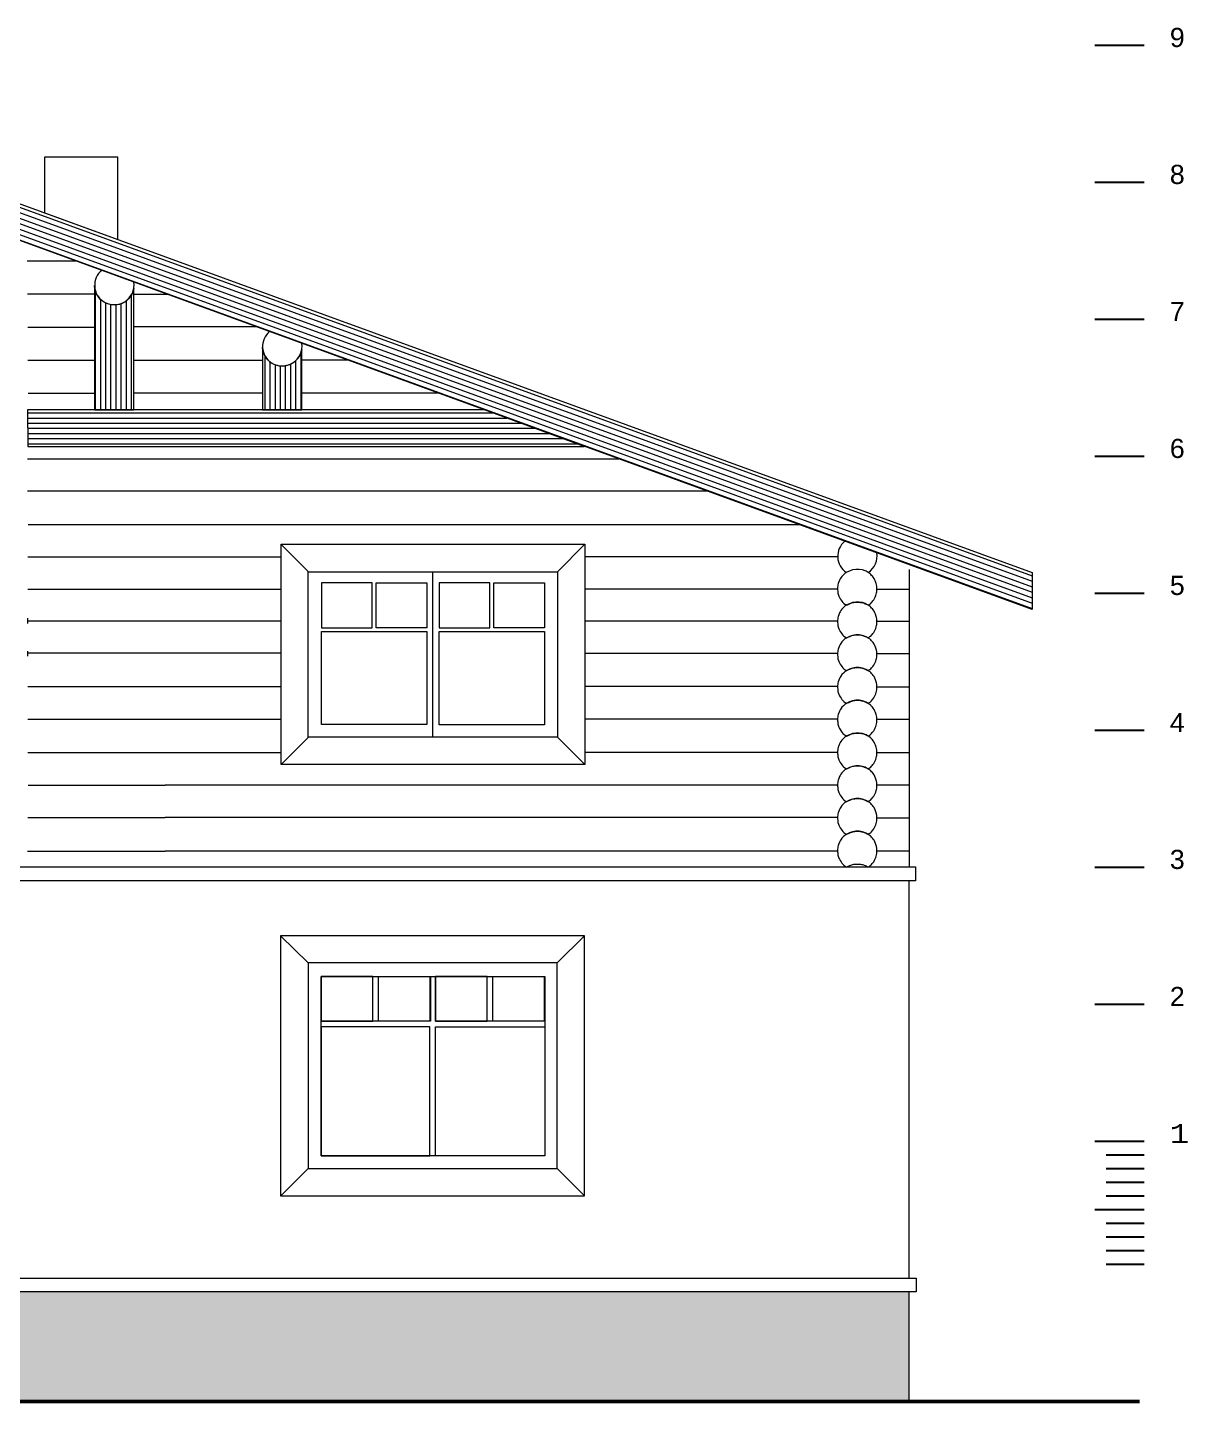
# Model space of a CAD drawing. Header units: millimetres. Extents: x 206455 to 265096, y 21531 to 53708.
# Drawn here: x 218692 to 227162, y 23045 to 33076 of the extents above; entities that cross this region are included whole.
import ezdxf

# ---------------------------------------------------------------- set-up
doc = ezdxf.new("R2010")
doc.units = ezdxf.units.MM
doc.layers.add('hatches', color=8, linetype='Continuous')
doc.layers.add('wall', color=5, linetype='Continuous')
doc.layers.add('txt', color=7, linetype='Continuous', lineweight=13)
doc.styles.get("Standard").update_dxf_attribs({"font": 'arial.ttf'})
pattern_1 = [(90, (328764.62, -335475.515), (37.5, 2e-14), [])]

msp = doc.modelspace()

# ---------------------------------------------------------------- hatches: boundary and pattern name
at = {"layer": 'wall', "linetype": 'Continuous', "lineweight": 0, "ltscale": 0.13}
h = msp.add_hatch(dxfattribs=at)
h.set_pattern_fill('ANSI31', color=253, scale=300, angle=335, style=0)
h.set_pattern_definition([(160, (328764.62, -335475.515), (12.8257554, 35.2384733), [])])
edge = h.paths.add_edge_path()
edge.add_line((217800, 31825), (217888, 32060))
edge.add_line((217888, 32060), (226027, 29098))
edge.add_line((226027, 29098), (226027, 28828))
edge.add_line((226027, 28828), (217800, 31825))
h = msp.add_hatch(dxfattribs=at)
h.set_pattern_fill('ANSI31', color=253, scale=300, angle=45, style=0)
h.set_pattern_definition(pattern_1)
edge = h.paths.add_edge_path()
edge.add_line((219470, 31170), (219463, 31148))
edge.add_line((219463, 31148), (219451, 31121))
edge.add_line((219451, 31121), (219430, 31094))
edge.add_line((219430, 31094), (219411, 31076))
edge.add_line((219411, 31076), (219387, 31063))
edge.add_line((219387, 31063), (219366, 31055))
edge.add_line((219366, 31055), (219347, 31051))
edge.add_line((219347, 31051), (219327, 31050))
edge.add_line((219327, 31050), (219305, 31051))
edge.add_line((219305, 31051), (219280, 31058))
edge.add_line((219280, 31058), (219259, 31066))
edge.add_line((219259, 31066), (219239, 31079))
edge.add_line((219239, 31079), (219224, 31092))
edge.add_line((219224, 31092), (219210, 31110))
edge.add_line((219210, 31110), (219196, 31132))
edge.add_line((219196, 31132), (219190, 31148))
edge.add_line((219190, 31148), (219186, 31164))
edge.add_line((219186, 31164), (219183, 31186))
edge.add_line((219183, 31186), (219183, 31193))
edge.add_line((219183, 31193), (219183, 30284))
edge.add_line((219183, 30284), (219470, 30284))
edge.add_line((219470, 30284), (219470, 31170))
h = msp.add_hatch(dxfattribs=at)
h.set_pattern_fill('ANSI31', color=253, scale=300, angle=45, style=0)
h.set_pattern_definition(pattern_1)
edge = h.paths.add_edge_path()
edge.add_line((220695, 30722), (220680, 30677))
edge.add_line((220680, 30677), (220662, 30654))
edge.add_line((220662, 30654), (220631, 30625))
edge.add_line((220631, 30625), (220605, 30613))
edge.add_line((220605, 30613), (220573, 30605))
edge.add_line((220573, 30605), (220554, 30603))
edge.add_line((220554, 30603), (220525, 30606))
edge.add_line((220525, 30606), (220493, 30616))
edge.add_line((220493, 30616), (220472, 30628))
edge.add_line((220472, 30628), (220448, 30649))
edge.add_line((220448, 30649), (220430, 30671))
edge.add_line((220430, 30671), (220419, 30694))
edge.add_line((220419, 30694), (220412, 30715))
edge.add_line((220412, 30715), (220409, 30740))
edge.add_line((220409, 30740), (220409, 30285))
edge.add_line((220409, 30285), (220695, 30285))
edge.add_line((220695, 30285), (220695, 30722))
h = msp.add_hatch(dxfattribs=at)
h.set_pattern_fill('ANSI31', color=253, scale=300, angle=135, style=0)
h.set_pattern_definition([(7e-15, (328764.62, -335475.515), (2e-14, -37.5), [])])
edge = h.paths.add_edge_path()
edge.add_line((222749, 30018), (222758, 30018))
edge.add_line((222758, 30018), (222029, 30284))
edge.add_line((222029, 30284), (218693, 30284))
edge.add_line((218693, 30284), (218695, 30018))
edge.add_line((218695, 30018), (222749, 30018))
h = msp.add_hatch(dxfattribs=at)
h.set_pattern_fill('GRAVEL', color=253, scale=600, angle=45, style=0)
h.set_pattern_definition([(273.0128, (74931.265, -346068.88), (424.265388, -7212.4889873), [80.7216, -7991.4528]), (229.9697, (74935.508, -346149.49), (4666.90889, 5515.4296513), [138.5208, -13713.555]), (177.5104, (74846.413, -346255.556), (8909.545185, -424.2716866), [97.6728, -9669.6192]), (312.2737, (74787.016, -346527.085), (-8061.0191202, 8909.5438786), [126.1428, -12488.1348]), (337.8337, (74871.868, -346620.424), (-7212.4918483, 2969.8427561), [123.693, -12245.6238]), (42.2737, (74986.42, -346667.093), (-8909.5438786, -8061.0191202), [126.1428, -12488.1348]), (82.6942, (75079.758, -346582.24), (-1272.7993934, -9758.0726261), [166.8174, -16514.9094]), (117.2553, (75100.97, -346416.777), (-6363.9548655, 12303.6609599), [157.4928, -15591.7926]), (166.4296, (75028.846, -346276.77), (-8909.5468306, 2121.3147443), [126.57, -12530.4438]), (220.2364, (74905.81, -346247.07), (5091.1656336, 4242.644681), [144.4992, -7080.4578]), (267.3974, (74795.5, -346340.41), (-424.2705468, -9758.0733399), [186.8688, -18500.025]), (183.8141, (75211.28, -346111.307), (-5515.433004, -424.266459), [63.7806, -6314.3064]), (216.4692, (75147.64, -346115.55), (6363.963659, 4666.9006722), [121.3422, -12012.9066]), (270, (75050.06, -346187.67), (424.2642, -424.2642), [84.8526, -763.6752]), (248.1986, (74969.45, -346166.46), (1272.79153, 2969.848929), [45.6948, -4523.769]), (336.8014, (74952.48, -346208.89), (-1697.056353, 848.52829), [64.6218, -3166.4772]), (75.9638, (75011.88, -346234.34), (424.262176, 2121.320558), [104.9574, -3393.6138]), (206.5651, (75037.33, -346132.52), (1272.79171, 424.26493), [75.8946, -1821.4722]), (61.3895, (74706.405, -346454.96), (2969.8525067, 5515.430733), [106.32, -10525.707]), (115.3462, (74757.317, -346361.622), (2969.8514034, -6363.9599204), [89.1966, -8830.4448]), (338.1986, (74952.48, -346047.67), (-2969.848929, 1272.79153), [91.389, -4478.0748]), (28.6105, (75037.33, -346081.608), (-5515.430733, -2969.8525067), [106.32, -10525.707]), (24.444, (74969.45, -346718.004), (-2969.847565, -1272.794687), [102.528, -5023.8744]), (339.7751, (75062.787, -346675.578), (-6788.2232373, 2545.589178), [85.9068, -8504.7858]), (111.8014, (75380.985, -346467.69), (-1272.79153, 2969.848929), [91.389, -4478.0748]), (62.354, (75347.044, -346382.836), (-3818.3798075, -7212.4876922), [100.5786, -9957.2544]), (114.444, (75173.096, -346675.58), (1272.794687, -2969.847565), [51.264, -5075.1384]), (146.3099, (75355.53, -346493.14), (-2121.319658, 1272.79353), [30.594, -3028.8174]), (210.9638, (75330.07, -346476.17), (1697.05568, 848.529193), [123.693, -2350.17]), (231.009, (75224.008, -346539.813), (3818.3768023, 4666.9043606), [114.63, -11348.3538]), (348.6901, (75050.06, -346272.53), (-1272.792585, 424.263315), [86.5332, -2076.7974]), (38.1572, (75134.912, -346289.498), (8061.0204296, 6363.9573682), [151.0764, -14956.5378]), (105.9454, (75253.706, -346196.16), (1272.792358, -4666.9049305), [61.7736, -6115.6044]), (135, (75236.74, -346136.76), (-848.5281, 1e-13), [36, -564]), (165.2564, (75202.794, -346535.57), (4666.9036284, -1272.7954174), [83.3544, -8252.112]), (93.0128, (75122.184, -346514.358), (-424.265388, 7212.4889873), [161.4432, -7910.7312]), (45, (75113.7, -346353.14), (6e-14, 848.5281), [156, -444]), (10.3048, (75224.008, -346242.83), (-7212.490385, -1272.7861177), [94.8684, -9391.9644]), (299.0546, (75317.346, -346225.86), (1272.792307, -2121.32035), [87.3612, -4280.7048]), (252.646, (75359.772, -346302.226), (-3818.3715671, -12303.6594862), [142.239, -14081.6844]), (220.4261, (75317.346, -346437.99), (-5939.6949932, -5091.1712671), [150.4794, -14897.4444])])
h.paths.add_polyline_path([(225131, 23846), (212442, 23846), (212442, 23045), (225131, 23046)])

# ---------------------------------------------------------------- linework, layer by layer
at = {"layer": 'hatches', "color": 8}
for p, q in [((226486, 32947), (226846, 32947)), ((226486, 31947), (226846, 31947)), ((226486, 30947), (226846, 30947)), ((226486, 29947), (226846, 29947)), ((226486, 28947), (226846, 28947)), ((226486, 27947), (226846, 27947)), ((226486, 26947), (226846, 26947)), ((226486, 25947), (226846, 25947)), ((226486, 24947), (226846, 24947)), ((226568, 24847), (226846, 24847)), ((226568, 24747), (226846, 24747)), ((226568, 24647), (226846, 24647)), ((226568, 24547), (226846, 24547)), ((226486, 24447), (226846, 24447)), ((226568, 24347), (226846, 24347)), ((226568, 24247), (226846, 24247)), ((226568, 24147), (226846, 24147)), ((226568, 24047), (226846, 24047))]:
    msp.add_line(p, q, dxfattribs=at)
at = {"layer": 'wall', "color": 252, "linetype": 'Continuous', "lineweight": 5, "ltscale": 0.13}
for p, q in [((219055, 31369), (218690, 31369)), ((219180, 31130), (218692, 31130)), ((219719, 31127), (219472, 31127)), ((219177, 30885), (218694, 30885)), ((220373, 30890), (219467, 30890)), ((219178, 30645), (218696, 30645)), ((220409, 30644), (219475, 30644)), ((221034, 30646), (220692, 30646)), ((219178, 30403), (218698, 30403)), ((220407, 30406), (219469, 30406)), ((221689, 30406), (220697, 30406)), ((223010, 29925), (218693, 29925)), ((223660, 29690), (218693, 29690)), ((224331, 29445), (218698, 29445)), ((220547, 29209), (218696, 29209)), ((224608, 29211), (222761, 29211)), ((220547, 28974), (218696, 28974)), ((224606, 28976), (222761, 28976)), ((220547, 28741), (218696, 28741)), ((224605, 28741), (222761, 28741)), ((220547, 28508), (218698, 28508)), ((224605, 28507), (222770, 28507)), ((220547, 28263), (218696, 28263)), ((224602, 28265), (222765, 28265)), ((218696, 28026), (220547, 28026)), ((224607, 28026), (222765, 28026)), ((218696, 27782), (220545, 27782)), ((224607, 27782), (222764, 27782)), ((218698, 27545), (219698, 27545)), ((224607, 27545), (219698, 27545)), ((218696, 27308), (219697, 27308)), ((224606, 27308), (219697, 27308)), ((218693, 27063), (219699, 27063)), ((224607, 27063), (219699, 27063))]:
    msp.add_line(p, q, dxfattribs=at)
at = {"layer": 'wall', "color": 250, "linetype": 'Continuous', "lineweight": 15}
msp.add_line((225132, 26947), (225132, 29118), dxfattribs=at)
at = {"layer": 'wall', "color": 252, "linetype": 'Continuous', "lineweight": 5}
for p, q in [((224896, 28976), (225132, 28976)), ((224896, 28741), (225132, 28741)), ((224896, 28505), (225133, 28505)), ((224896, 28262), (225133, 28262)), ((224896, 28026), (225132, 28026)), ((224896, 27782), (225132, 27782)), ((224896, 27546), (225132, 27546)), ((224896, 27306), (225132, 27306)), ((224896, 27066), (225132, 27066))]:
    msp.add_line(p, q, dxfattribs=at)
at = {"layer": 'wall', "color": 250, "linetype": 'Continuous', "lineweight": 50, "ltscale": 0.13}
msp.add_line((206455, 23045), (226812, 23045), dxfattribs=at)
at = {"layer": 'wall', "color": 250, "linetype": 'Continuous', "lineweight": 15, "ltscale": 0.13}
for points in [[(218817, 31722), (219352, 31529), (219352, 32128), (218817, 32128)], [(220545, 29303), (222763, 29303), (222763, 27695), (220545, 27695)], [(220743, 29103), (222563, 29103), (222563, 27896), (220743, 27896)], [(221652, 29103), (222563, 29103), (222563, 27896), (221652, 27896)], [(220839, 28694), (221209, 28694), (221209, 29021), (220839, 29021)], [(221239, 29021), (221609, 29021), (221609, 28694), (221239, 28694)], [(221698, 28694), (222068, 28694), (222068, 29021), (221698, 29021)], [(222097, 29021), (222467, 29021), (222467, 28694), (222097, 28694)], [(220839, 28667), (221609, 28667), (221609, 27987), (220839, 27987)], [(221698, 28667), (222468, 28667), (222468, 27986), (221698, 27986)], [(212392, 26948), (225176, 26948), (225176, 26846), (212392, 26846)], [(225130, 26846), (212443, 26846), (212443, 23947), (225130, 23947)], [(222759, 26446), (220541, 26446), (220541, 24547), (222759, 24547)], [(222561, 26247), (220742, 26247), (220742, 24747), (222561, 24747)], [(220837, 26148), (222469, 26148), (222469, 24839), (220837, 24839)], [(221215, 26148), (220837, 26148), (220837, 25822), (221215, 25822)], [(220837, 26148), (221635, 26148), (221635, 25822), (220837, 25822)], [(221630, 25822), (221255, 25822), (221255, 26147), (221630, 26147)], [(221671, 26148), (222469, 26148), (222469, 25821), (221671, 25821)], [(222049, 26147), (221671, 26147), (221671, 25821), (222049, 25821)], [(222464, 25821), (222089, 25821), (222089, 26147), (222464, 26147)], [(221630, 25780), (220837, 25780), (220837, 24839), (221630, 24839)], [(221671, 25780), (222469, 25780), (222469, 24840), (221671, 24840)], [(212391, 23947), (225182, 23947), (225182, 23846), (212392, 23846)], [(225131, 23846), (212442, 23846), (212442, 23045), (225131, 23046)]]:
    msp.add_lwpolyline(points, close=True, dxfattribs=at)
for points in [[(217800, 31825), (217888, 32060), (226027, 29098), (226027, 28828), (217800, 31825)], [(220744, 29103), (220545, 29302)], [(222563, 29103), (222763, 29303)], [(220744, 27894), (220545, 27695)], [(222563, 27894), (222763, 27695)], [(220741, 26247), (220541, 26446)], [(222560, 26247), (222759, 26446)], [(220542, 24546), (220741, 24746)], [(222759, 24548), (222561, 24746)]]:
    msp.add_lwpolyline(points, dxfattribs=at)
at = {"layer": 'wall', "color": 250, "linetype": 'Continuous', "lineweight": 0, "ltscale": 0.13}
for points in [[(219470, 31170), (219463, 31148), (219451, 31121), (219430, 31094), (219411, 31076), (219387, 31063), (219366, 31055), (219347, 31051), (219327, 31050), (219305, 31051), (219280, 31058), (219259, 31066), (219239, 31079), (219224, 31092), (219210, 31110), (219196, 31132), (219190, 31148), (219186, 31164), (219183, 31186), (219183, 31193), (219183, 30284), (219470, 30284), (219470, 31170)], [(220695, 30722), (220680, 30677), (220662, 30654), (220631, 30625), (220605, 30613), (220573, 30605), (220554, 30603), (220525, 30606), (220493, 30616), (220472, 30628), (220448, 30649), (220430, 30671), (220419, 30694), (220412, 30715), (220409, 30740), (220409, 30285), (220695, 30285), (220695, 30722)], [(222749, 30018), (222758, 30018), (222029, 30284), (218693, 30284), (218695, 30018), (222749, 30018)]]:
    msp.add_lwpolyline(points, dxfattribs=at)
at = {"layer": 'wall', "color": 250, "linetype": 'Continuous', "lineweight": 15, "ltscale": 100}
for points in [[(224831, 28858, 0), (224834, 28860, 0), (224837, 28862, 0), (224839, 28864, 0), (224844, 28868, 0), (224849, 28872, 0), (224855, 28878, 0), (224860, 28883, 0), (224865, 28890, 0), (224871, 28898, 0), (224877, 28908, 0), (224882, 28918, 0), (224886, 28928, 0), (224890, 28939, 0), (224892, 28948, 0), (224893, 28957, 0), (224895, 28967, 0), (224895, 28974, 0), (224895, 28984, 0), (224894, 28991, 0), (224894, 28997, 0), (224892, 29007, 0), (224890, 29016, 0), (224885, 29031, 0), (224880, 29042, 0), (224874, 29053, 0), (224867, 29063, 0), (224861, 29070, 0), (224856, 29076, 0), (224849, 29083, 0), (224844, 29088, 0), (224836, 29094, 0), (224831, 29098, 0), (224816, 29106, 0), (224808, 29109, 0), (224789, 29116, 0), (224765, 29120, 0), (224741, 29120, 0), (224717, 29116, 0), (224694, 29108, 0), (224674, 29099, 0), (224660, 29090, 0), (224650, 29080, 0), (224639, 29069, 0), (224632, 29058, 0), (224626, 29050, 0), (224621, 29041, 0), (224616, 29028, 0), (224612, 29016, 0), (224610, 29006, 0), (224608, 28999, 0), (224607, 28989, 0), (224607, 28981, 0), (224607, 28971, 0), (224608, 28962, 0), (224609, 28955, 0), (224610, 28946, 0), (224614, 28932, 0), (224617, 28925, 0), (224621, 28915, 0), (224626, 28906, 0), (224633, 28896, 0), (224639, 28888, 0), (224646, 28879, 0), (224653, 28872, 0), (224664, 28863, 0), (224670, 28859, 0), (224671, 28858, 0), (224675, 28860, 0), (224675, 28860, 0), (224679, 28862, 0), (224684, 28864, 0), (224689, 28866, 0), (224697, 28870, 0), (224705, 28873, 0), (224718, 28878, 0), (224726, 28879, 0), (224733, 28880, 0), (224740, 28881, 0), (224747, 28881, 0), (224756, 28881, 0), (224761, 28881, 0), (224766, 28881, 0), (224774, 28879, 0), (224782, 28878, 0), (224789, 28877, 0), (224796, 28875, 0), (224802, 28872, 0), (224809, 28870, 0), (224815, 28867, 0), (224823, 28863, 0), (224829, 28860, 0), (224831, 28858, 0), (224831, 28858, 0)], [(224831, 28619, 0), (224834, 28621, 0), (224837, 28623, 0), (224839, 28625, 0), (224843, 28629, 0), (224849, 28633, 0), (224855, 28639, 0), (224860, 28645, 0), (224865, 28651, 0), (224871, 28659, 0), (224877, 28669, 0), (224882, 28679, 0), (224886, 28689, 0), (224890, 28700, 0), (224892, 28709, 0), (224893, 28718, 0), (224895, 28728, 0), (224895, 28735, 0), (224895, 28745, 0), (224894, 28752, 0), (224894, 28758, 0), (224892, 28768, 0), (224890, 28777, 0), (224885, 28792, 0), (224880, 28803, 0), (224874, 28814, 0), (224867, 28824, 0), (224861, 28831, 0), (224856, 28837, 0), (224849, 28844, 0), (224844, 28849, 0), (224836, 28855, 0), (224831, 28859, 0), (224816, 28867, 0), (224808, 28870, 0), (224789, 28877, 0), (224765, 28881, 0), (224741, 28881, 0), (224717, 28877, 0), (224694, 28869, 0), (224674, 28860, 0), (224660, 28851, 0), (224650, 28841, 0), (224639, 28830, 0), (224632, 28819, 0), (224626, 28811, 0), (224621, 28802, 0), (224616, 28789, 0), (224612, 28777, 0), (224610, 28767, 0), (224608, 28760, 0), (224607, 28750, 0), (224607, 28742, 0), (224607, 28732, 0), (224608, 28723, 0), (224609, 28716, 0), (224610, 28707, 0), (224614, 28693, 0), (224617, 28686, 0), (224621, 28676, 0), (224626, 28667, 0), (224633, 28657, 0), (224639, 28649, 0), (224646, 28640, 0), (224653, 28633, 0), (224664, 28624, 0), (224670, 28620, 0), (224671, 28619, 0), (224675, 28621, 0), (224675, 28621, 0), (224679, 28623, 0), (224684, 28625, 0), (224688, 28627, 0), (224697, 28631, 0), (224705, 28634, 0), (224718, 28639, 0), (224726, 28640, 0), (224733, 28641, 0), (224740, 28642, 0), (224747, 28642, 0), (224756, 28642, 0), (224761, 28642, 0), (224766, 28642, 0), (224774, 28641, 0), (224782, 28639, 0), (224789, 28638, 0), (224796, 28636, 0), (224802, 28633, 0), (224809, 28631, 0), (224815, 28628, 0), (224823, 28624, 0), (224829, 28621, 0), (224831, 28619, 0), (224831, 28619, 0)], [(218692, 28763, 0), (218693, 28752, 0), (218693, 28744, 0), (218693, 28735, 0), (218692, 28726, 0)], [(224831, 28380, 0), (224834, 28382, 0), (224837, 28384, 0), (224839, 28386, 0), (224843, 28390, 0), (224849, 28394, 0), (224855, 28400, 0), (224860, 28406, 0), (224865, 28412, 0), (224871, 28420, 0), (224877, 28430, 0), (224882, 28440, 0), (224886, 28450, 0), (224890, 28461, 0), (224892, 28470, 0), (224893, 28479, 0), (224895, 28489, 0), (224895, 28496, 0), (224895, 28506, 0), (224894, 28513, 0), (224894, 28519, 0), (224892, 28529, 0), (224890, 28538, 0), (224885, 28553, 0), (224880, 28564, 0), (224874, 28575, 0), (224867, 28585, 0), (224861, 28592, 0), (224856, 28598, 0), (224849, 28605, 0), (224844, 28610, 0), (224836, 28616, 0), (224831, 28620, 0), (224816, 28628, 0), (224808, 28631, 0), (224789, 28638, 0), (224765, 28642, 0), (224741, 28642, 0), (224717, 28638, 0), (224694, 28630, 0), (224674, 28621, 0), (224660, 28612, 0), (224650, 28602, 0), (224639, 28591, 0), (224632, 28580, 0), (224626, 28572, 0), (224621, 28563, 0), (224616, 28550, 0), (224612, 28538, 0), (224610, 28528, 0), (224608, 28521, 0), (224607, 28511, 0), (224607, 28503, 0), (224607, 28493, 0), (224608, 28484, 0), (224609, 28477, 0), (224610, 28468, 0), (224614, 28454, 0), (224617, 28447, 0), (224621, 28437, 0), (224626, 28428, 0), (224633, 28418, 0), (224639, 28410, 0), (224646, 28401, 0), (224653, 28394, 0), (224664, 28385, 0), (224670, 28381, 0), (224671, 28380, 0), (224675, 28382, 0), (224675, 28382, 0), (224679, 28384, 0), (224684, 28386, 0), (224688, 28388, 0), (224697, 28392, 0), (224705, 28395, 0), (224718, 28400, 0), (224726, 28401, 0), (224733, 28402, 0), (224740, 28403, 0), (224747, 28403, 0), (224756, 28403, 0), (224761, 28403, 0), (224766, 28403, 0), (224774, 28402, 0), (224782, 28400, 0), (224789, 28399, 0), (224796, 28397, 0), (224802, 28394, 0), (224809, 28392, 0), (224815, 28389, 0), (224823, 28385, 0), (224829, 28382, 0), (224831, 28380, 0), (224831, 28380, 0)], [(218692, 28524, 0), (218693, 28513, 0), (218693, 28505, 0), (218693, 28496, 0), (218692, 28487, 0)], [(224832, 28141, 0), (224834, 28143, 0), (224837, 28145, 0), (224839, 28147, 0), (224844, 28151, 0), (224849, 28155, 0), (224855, 28161, 0), (224860, 28167, 0), (224865, 28173, 0), (224871, 28181, 0), (224877, 28191, 0), (224882, 28201, 0), (224886, 28211, 0), (224890, 28222, 0), (224892, 28231, 0), (224893, 28240, 0), (224895, 28250, 0), (224895, 28257, 0), (224895, 28267, 0), (224894, 28274, 0), (224894, 28280, 0), (224892, 28291, 0), (224890, 28299, 0), (224885, 28314, 0), (224880, 28325, 0), (224874, 28337, 0), (224867, 28346, 0), (224861, 28353, 0), (224856, 28359, 0), (224849, 28367, 0), (224844, 28371, 0), (224836, 28377, 0), (224831, 28381, 0), (224816, 28389, 0), (224809, 28392, 0), (224789, 28399, 0), (224765, 28403, 0), (224741, 28403, 0), (224717, 28399, 0), (224694, 28391, 0), (224674, 28382, 0), (224660, 28373, 0), (224650, 28363, 0), (224639, 28352, 0), (224632, 28341, 0), (224626, 28333, 0), (224621, 28324, 0), (224616, 28311, 0), (224612, 28299, 0), (224610, 28289, 0), (224608, 28282, 0), (224607, 28272, 0), (224607, 28264, 0), (224607, 28254, 0), (224608, 28246, 0), (224609, 28238, 0), (224610, 28229, 0), (224614, 28215, 0), (224617, 28208, 0), (224621, 28198, 0), (224626, 28189, 0), (224633, 28179, 0), (224639, 28171, 0), (224646, 28162, 0), (224653, 28155, 0), (224664, 28146, 0), (224670, 28142, 0), (224671, 28141, 0), (224675, 28143, 0), (224675, 28143, 0), (224679, 28145, 0), (224684, 28147, 0), (224689, 28149, 0), (224697, 28153, 0), (224705, 28156, 0), (224718, 28161, 0), (224726, 28162, 0), (224733, 28163, 0), (224740, 28164, 0), (224747, 28164, 0), (224756, 28164, 0), (224761, 28164, 0), (224766, 28164, 0), (224774, 28163, 0), (224782, 28161, 0), (224789, 28160, 0), (224796, 28158, 0), (224802, 28155, 0), (224809, 28153, 0), (224815, 28150, 0), (224823, 28146, 0), (224829, 28143, 0), (224832, 28141, 0), (224832, 28141, 0)], [(224832, 27902, 0), (224834, 27904, 0), (224837, 27906, 0), (224839, 27908, 0), (224844, 27912, 0), (224849, 27916, 0), (224855, 27922, 0), (224860, 27928, 0), (224865, 27934, 0), (224871, 27942, 0), (224877, 27952, 0), (224882, 27962, 0), (224886, 27972, 0), (224890, 27983, 0), (224892, 27992, 0), (224894, 28001, 0), (224895, 28011, 0), (224895, 28018, 0), (224895, 28028, 0), (224894, 28035, 0), (224894, 28041, 0), (224892, 28052, 0), (224890, 28060, 0), (224885, 28075, 0), (224880, 28086, 0), (224874, 28098, 0), (224867, 28107, 0), (224861, 28114, 0), (224856, 28120, 0), (224849, 28128, 0), (224844, 28132, 0), (224836, 28138, 0), (224831, 28142, 0), (224816, 28150, 0), (224809, 28153, 0), (224789, 28160, 0), (224765, 28164, 0), (224741, 28164, 0), (224717, 28160, 0), (224694, 28152, 0), (224674, 28143, 0), (224660, 28134, 0), (224650, 28124, 0), (224639, 28113, 0), (224632, 28102, 0), (224626, 28094, 0), (224622, 28085, 0), (224616, 28072, 0), (224612, 28060, 0), (224610, 28050, 0), (224608, 28043, 0), (224607, 28033, 0), (224607, 28025, 0), (224607, 28015, 0), (224608, 28007, 0), (224609, 27999, 0), (224610, 27990, 0), (224614, 27976, 0), (224617, 27969, 0), (224621, 27959, 0), (224626, 27950, 0), (224633, 27940, 0), (224639, 27932, 0), (224646, 27923, 0), (224654, 27916, 0), (224664, 27907, 0), (224670, 27903, 0), (224672, 27902, 0), (224675, 27904, 0), (224675, 27904, 0), (224679, 27906, 0), (224684, 27908, 0), (224689, 27910, 0), (224697, 27914, 0), (224705, 27917, 0), (224718, 27922, 0), (224726, 27923, 0), (224733, 27924, 0), (224740, 27925, 0), (224747, 27925, 0), (224756, 27925, 0), (224761, 27925, 0), (224766, 27925, 0), (224774, 27924, 0), (224782, 27922, 0), (224789, 27921, 0), (224796, 27919, 0), (224802, 27916, 0), (224809, 27914, 0), (224815, 27911, 0), (224823, 27907, 0), (224829, 27904, 0), (224832, 27902, 0), (224832, 27902, 0)], [(224832, 27663, 0), (224834, 27665, 0), (224837, 27667, 0), (224839, 27669, 0), (224844, 27673, 0), (224849, 27677, 0), (224855, 27683, 0), (224860, 27689, 0), (224865, 27695, 0), (224871, 27703, 0), (224877, 27713, 0), (224882, 27723, 0), (224886, 27733, 0), (224890, 27744, 0), (224892, 27753, 0), (224893, 27762, 0), (224895, 27772, 0), (224895, 27779, 0), (224895, 27789, 0), (224894, 27796, 0), (224894, 27802, 0), (224892, 27813, 0), (224890, 27821, 0), (224885, 27836, 0), (224880, 27847, 0), (224874, 27859, 0), (224867, 27868, 0), (224861, 27875, 0), (224856, 27881, 0), (224849, 27889, 0), (224844, 27893, 0), (224836, 27899, 0), (224831, 27903, 0), (224816, 27911, 0), (224809, 27914, 0), (224789, 27921, 0), (224765, 27925, 0), (224741, 27925, 0), (224717, 27921, 0), (224694, 27913, 0), (224674, 27904, 0), (224660, 27895, 0), (224650, 27885, 0), (224639, 27874, 0), (224632, 27863, 0), (224626, 27855, 0), (224621, 27846, 0), (224616, 27833, 0), (224612, 27821, 0), (224610, 27811, 0), (224608, 27804, 0), (224607, 27794, 0), (224607, 27786, 0), (224607, 27776, 0), (224608, 27768, 0), (224609, 27760, 0), (224610, 27751, 0), (224614, 27737, 0), (224617, 27730, 0), (224621, 27720, 0), (224626, 27711, 0), (224633, 27701, 0), (224639, 27693, 0), (224646, 27684, 0), (224653, 27677, 0), (224664, 27668, 0), (224670, 27664, 0), (224671, 27663, 0), (224675, 27665, 0), (224675, 27665, 0), (224679, 27667, 0), (224684, 27669, 0), (224689, 27671, 0), (224697, 27675, 0), (224705, 27678, 0), (224718, 27683, 0), (224726, 27684, 0), (224733, 27685, 0), (224740, 27686, 0), (224747, 27686, 0), (224756, 27686, 0), (224761, 27686, 0), (224766, 27686, 0), (224774, 27685, 0), (224782, 27683, 0), (224789, 27682, 0), (224796, 27680, 0), (224802, 27677, 0), (224809, 27675, 0), (224815, 27672, 0), (224823, 27668, 0), (224829, 27665, 0), (224832, 27663, 0), (224832, 27663, 0)], [(224831, 27424, 0), (224834, 27426, 0), (224837, 27428, 0), (224839, 27430, 0), (224844, 27434, 0), (224849, 27438, 0), (224855, 27444, 0), (224860, 27450, 0), (224865, 27456, 0), (224871, 27464, 0), (224877, 27474, 0), (224882, 27484, 0), (224886, 27494, 0), (224890, 27505, 0), (224892, 27514, 0), (224893, 27523, 0), (224895, 27533, 0), (224895, 27540, 0), (224895, 27551, 0), (224894, 27557, 0), (224894, 27563, 0), (224892, 27574, 0), (224890, 27582, 0), (224885, 27597, 0), (224880, 27608, 0), (224874, 27620, 0), (224867, 27629, 0), (224861, 27636, 0), (224856, 27642, 0), (224849, 27650, 0), (224844, 27654, 0), (224836, 27660, 0), (224831, 27664, 0), (224816, 27672, 0), (224808, 27675, 0), (224789, 27682, 0), (224765, 27686, 0), (224741, 27686, 0), (224717, 27682, 0), (224694, 27674, 0), (224674, 27665, 0), (224660, 27656, 0), (224650, 27647, 0), (224639, 27635, 0), (224632, 27624, 0), (224626, 27616, 0), (224621, 27607, 0), (224616, 27594, 0), (224612, 27582, 0), (224610, 27572, 0), (224608, 27565, 0), (224607, 27555, 0), (224607, 27547, 0), (224607, 27537, 0), (224608, 27529, 0), (224609, 27521, 0), (224610, 27512, 0), (224614, 27498, 0), (224617, 27491, 0), (224621, 27481, 0), (224626, 27472, 0), (224633, 27462, 0), (224639, 27454, 0), (224646, 27445, 0), (224653, 27438, 0), (224664, 27429, 0), (224670, 27425, 0), (224671, 27424, 0), (224675, 27426, 0), (224675, 27426, 0), (224679, 27428, 0), (224684, 27430, 0), (224689, 27432, 0), (224697, 27436, 0), (224705, 27439, 0), (224718, 27444, 0), (224726, 27445, 0), (224733, 27446, 0), (224740, 27447, 0), (224747, 27447, 0), (224756, 27447, 0), (224761, 27447, 0), (224766, 27447, 0), (224774, 27446, 0), (224782, 27444, 0), (224789, 27443, 0), (224796, 27441, 0), (224802, 27438, 0), (224809, 27436, 0), (224815, 27433, 0), (224823, 27429, 0), (224829, 27426, 0), (224831, 27424, 0), (224831, 27424, 0)], [(224831, 27185, 0), (224834, 27187, 0), (224837, 27189, 0), (224839, 27191, 0), (224843, 27195, 0), (224849, 27199, 0), (224855, 27205, 0), (224860, 27211, 0), (224865, 27217, 0), (224871, 27225, 0), (224877, 27235, 0), (224882, 27245, 0), (224886, 27255, 0), (224890, 27266, 0), (224892, 27275, 0), (224893, 27284, 0), (224895, 27294, 0), (224895, 27301, 0), (224895, 27312, 0), (224894, 27318, 0), (224894, 27324, 0), (224892, 27335, 0), (224890, 27343, 0), (224885, 27358, 0), (224880, 27369, 0), (224874, 27381, 0), (224867, 27390, 0), (224861, 27397, 0), (224856, 27403, 0), (224849, 27411, 0), (224844, 27415, 0), (224836, 27421, 0), (224831, 27425, 0), (224816, 27433, 0), (224808, 27436, 0), (224789, 27443, 0), (224765, 27447, 0), (224741, 27447, 0), (224717, 27443, 0), (224694, 27435, 0), (224674, 27426, 0), (224660, 27417, 0), (224650, 27408, 0), (224639, 27396, 0), (224632, 27385, 0), (224626, 27377, 0), (224621, 27368, 0), (224616, 27355, 0), (224612, 27343, 0), (224610, 27333, 0), (224608, 27326, 0), (224607, 27316, 0), (224607, 27308, 0), (224607, 27298, 0), (224608, 27290, 0), (224609, 27282, 0), (224610, 27273, 0), (224614, 27259, 0), (224617, 27252, 0), (224621, 27242, 0), (224626, 27233, 0), (224633, 27223, 0), (224639, 27215, 0), (224646, 27206, 0), (224653, 27199, 0), (224664, 27190, 0), (224670, 27186, 0), (224671, 27185, 0), (224675, 27187, 0), (224675, 27187, 0), (224679, 27189, 0), (224684, 27191, 0), (224688, 27193, 0), (224697, 27197, 0), (224705, 27200, 0), (224718, 27205, 0), (224726, 27206, 0), (224733, 27207, 0), (224740, 27208, 0), (224747, 27208, 0), (224756, 27208, 0), (224761, 27208, 0), (224766, 27208, 0), (224774, 27207, 0), (224782, 27205, 0), (224789, 27204, 0), (224796, 27202, 0), (224802, 27199, 0), (224809, 27197, 0), (224815, 27194, 0), (224823, 27190, 0), (224829, 27187, 0), (224831, 27185, 0), (224831, 27185, 0)], [(224831, 26946, 0), (224834, 26948, 0), (224837, 26950, 0), (224839, 26952, 0), (224843, 26956, 0), (224849, 26960, 0), (224855, 26966, 0), (224860, 26972, 0), (224865, 26978, 0), (224871, 26986, 0), (224877, 26996, 0), (224882, 27006, 0), (224886, 27016, 0), (224890, 27027, 0), (224892, 27036, 0), (224893, 27045, 0), (224895, 27055, 0), (224895, 27062, 0), (224895, 27073, 0), (224894, 27079, 0), (224894, 27085, 0), (224892, 27096, 0), (224890, 27104, 0), (224885, 27119, 0), (224880, 27130, 0), (224874, 27142, 0), (224867, 27151, 0), (224861, 27158, 0), (224856, 27164, 0), (224849, 27172, 0), (224844, 27176, 0), (224836, 27182, 0), (224831, 27186, 0), (224816, 27194, 0), (224808, 27197, 0), (224789, 27204, 0), (224765, 27208, 0), (224741, 27208, 0), (224717, 27204, 0), (224694, 27196, 0), (224674, 27187, 0), (224660, 27178, 0), (224650, 27169, 0), (224639, 27157, 0), (224632, 27146, 0), (224626, 27138, 0), (224621, 27129, 0), (224616, 27117, 0), (224612, 27104, 0), (224610, 27094, 0), (224608, 27087, 0), (224607, 27077, 0), (224607, 27069, 0), (224607, 27059, 0), (224608, 27051, 0), (224609, 27043, 0), (224610, 27034, 0), (224614, 27020, 0), (224617, 27013, 0), (224621, 27004, 0), (224626, 26994, 0), (224633, 26984, 0), (224639, 26976, 0), (224646, 26967, 0), (224653, 26960, 0), (224664, 26951, 0), (224670, 26947, 0), (224671, 26946, 0), (224675, 26948, 0), (224675, 26948, 0), (224679, 26950, 0), (224684, 26952, 0), (224688, 26955, 0), (224697, 26958, 0), (224705, 26961, 0), (224718, 26966, 0), (224726, 26967, 0), (224733, 26968, 0), (224740, 26969, 0), (224747, 26969, 0), (224756, 26969, 0), (224761, 26969, 0), (224766, 26969, 0), (224774, 26968, 0), (224782, 26966, 0), (224789, 26965, 0), (224796, 26963, 0), (224802, 26960, 0), (224809, 26958, 0), (224815, 26955, 0), (224823, 26951, 0), (224829, 26948, 0), (224831, 26946, 0), (224831, 26946, 0)]]:
    msp.add_polyline3d(points, dxfattribs=at)
at = {"layer": 'wall', "color": 250, "linetype": 'Continuous', "lineweight": 15}
for centre, radius, start, end in [((219326, 31193), 143, 129.872, 236.1735), ((219326, 31196), 145, 236.6219, 8.6768), ((220552, 30746), 143, 129.872, 236.1735), ((220552, 30749), 145, 236.6219, 8.6768), ((224751, 29216), 143, 129.872, 236.1735), ((224749, 29219), 147, 304.0452, 8.4759)]:
    msp.add_arc(centre, radius, start, end, dxfattribs=at)

# ---------------------------------------------------------------- texts
at = {"layer": 'txt', "color": 8, "attachment_point": 4}
for s, insert, char_height in [('9', (227033, 33002), 140), ('8', (227033, 32002), 140), ('7', (227033, 31002), 140), ('6', (227033, 30002), 140), ('5', (227033, 29002), 140), ('4', (227033, 28002), 140), ('3', (227033, 27002), 140), ('2', (227033, 26002), 140), ('{\\fCourier New|b0|i0|c204|p49;1}', (227033, 25002), 140.4)]:
    msp.add_mtext(s, dxfattribs=dict(at, insert=insert, char_height=char_height))

doc.saveas('drawing.dxf')
